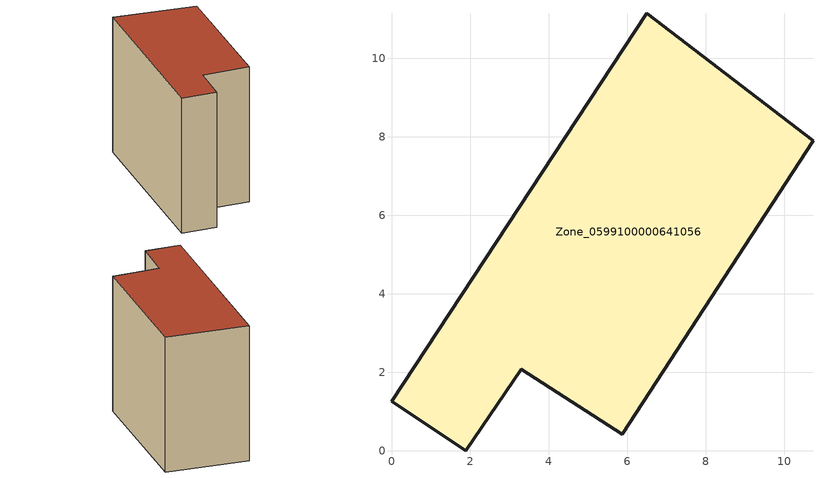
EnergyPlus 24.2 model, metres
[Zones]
Zone_0599100000641056
 floor ground (C_G): 6.5,11.14 10.74,7.9 5.88,0.42 3.31,2.07 1.89,0 0,1.26 z0
 wall outside (C_F): 10.74,7.9 6.5,11.14 0,1.26 1.89,0 3.31,2.07 5.88,0.42 10.74,7.9 z0:9.19
 roof outside (C_R): 6.5,11.14 0,1.26 1.89,0 3.31,2.07 5.88,0.42 10.74,7.9 z9.19
[BUILDING]
Pand.0599100000641056: North Axis=0; Terrain=City; Loads Convergence Tolerance Value=0.04; Temperature Convergence Tolerance Value=0.4; Solar Distribution=FullExterior; Maximum Number of Warmup Days=25; Minimum Number of Warmup Days=1
[Site:Location]
Rotterdam.The.Hague.AP_ZH_NLD Design_Conditions: Latitude=51.96; Longitude=4.45; Time Zone=1; Elevation=-4.5
[SITE:GROUNDTEMPERATURE:BUILDINGSURFACE]
18, 18, 18, 18, 18, 18, 18, 18, 18, 18, 18, 18
[MATERIAL] Thermal Absorptance=0.9; Solar Absorptance=0.7; Visible Absorptance=0.7
Name | Roughness | Thickness | Conductivity | Density | Specific Heat
G.TI.1946 | MediumSmooth | 0.15 | 1 | 540 | 1210
F.TI.1946 | Rough | 0.3 | 0.857143 | 1920 | 840
R.TI.1946 | MediumRough | 0.2 | 0.1 | 1500 | 1000
[CONSTRUCTION]
C_G: G.TI.1946
C_F: F.TI.1946
C_R: R.TI.1946
[ZONE]
Zone_0599100000641056: Type=1; Multiplier=1; Ceiling Height=Autocalculate; Volume=Autocalculate; Floor Area=autocalculate; Part of Total Floor Area=Yes
[ZONEINFILTRATION:DESIGNFLOWRATE]
Infil_Zone_0599100000641056: Zone or ZoneList or Space or SpaceList=Zone_0599100000641056; Schedule=AlwaysOn; Design Flow Rate Calculation Method=Flow/Area; Flow Rate per Floor Area=0.003; Constant Term Coefficient=1; Temperature Term Coefficient=0; Velocity Term Coefficient=0; Velocity Squared Term Coefficient=0
[HVACTEMPLATE:ZONE:IDEALLOADSAIRSYSTEM]
Zone_0599100000641056: Maximum Heating Supply Air Temperature=50; Minimum Cooling Supply Air Temperature=13; Maximum Heating Supply Air Humidity Ratio=0.0156; Minimum Cooling Supply Air Humidity Ratio=0.0077; Heating Limit=NoLimit; Cooling Limit=NoLimit; Dehumidification Control Type=ConstantSensibleHeatRatio; Cooling Sensible Heat Ratio=0.7; Dehumidification Setpoint=60; Humidification Control Type=None; Humidification Setpoint=30; Outdoor Air Method=None; Outdoor Air Flow Rate per Person=0.00944; Outdoor Air Flow Rate per Zone Floor Area=0; Outdoor Air Flow Rate per Zone=0; Demand Controlled Ventilation Type=None; Outdoor Air Economizer Type=NoEconomizer; Heat Recovery Type=None; Sensible Heat Recovery Effectiveness=0.7; Latent Heat Recovery Effectiveness=0.65
[ZONECONTROL:THERMOSTAT]
ThermostatControl_Zone_0599100000641056: Zone or ZoneList=Zone_0599100000641056; Control Type Schedule=DualSetpointControlType; Control 1=Thermostat_Zone_0599100000641056; Temperature Difference Between Cutout And Setpoint=0
[THERMOSTATSETPOINT:DUALSETPOINT]
Thermostat_Zone_0599100000641056: Heating Setpoint Temperature Schedule=HeatingSetpoint_Zone_0599100000641056; Cooling Setpoint Temperature Schedule=CoolingSetpoint_Zone_0599100000641056
[SCHEDULE:COMPACT]
HeatingSetpoint_Zone_0599100000641056: Through: 12/31, For: AllDays, Until: 24:00, 21
CoolingSetpoint_Zone_0599100000641056: Through: 12/31, For: AllDays, Until: 24:00, 24
DualSetpointControlType: Through: 12/31, For: AllDays, Until: 24:00, 4
AlwaysOn: Through: 12/31, For: AllDays, Until: 24:00, 1
